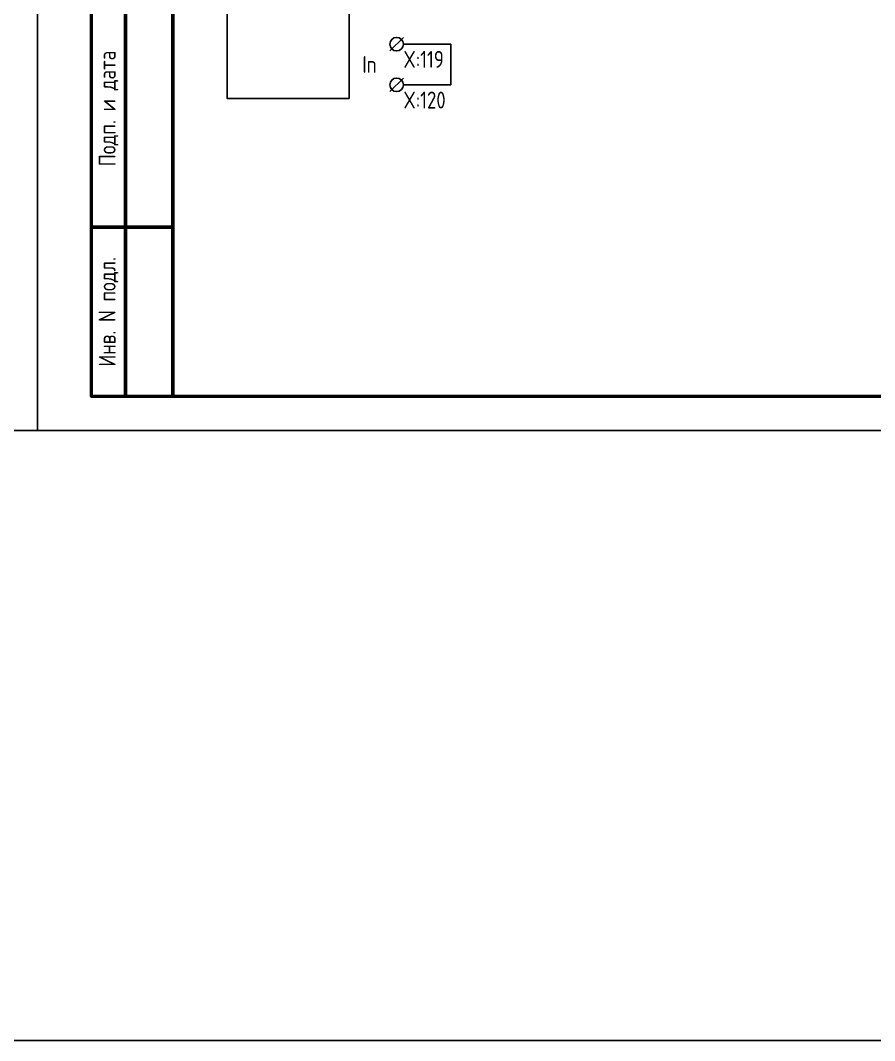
# Model space of a CAD drawing. Header units: millimetres. Extents: x -1612 to 9998, y -90 to 1220.
# Drawn here: x 417.5 to 543.5, y -90 to 60.5 of the extents above; entities that cross this region are included whole.
import ezdxf

# ---------------------------------------------------------------- set-up
doc = ezdxf.new("R2010")
doc.units = ezdxf.units.MM
doc.styles.add('Gost_type_A', font='GOST_0.TTF')

# ---------------------------------------------------------------- blocks, each defined once
blk = doc.blocks.new('Формат_А3')
blk.add_lwpolyline([(-420, 297), (0, 297), (0, 0), (-420, 0)], close=True)
at = {"lineweight": 50}
blk.add_lwpolyline([(-400, 292), (-5, 292), (-5, 5), (-400, 5)], close=True, dxfattribs=at)
blk = doc.blocks.new('Штамп левый нижний')
at = {"lineweight": 50}
for points in [[(-12, 145), (-7, 145), (-7, 110), (-12, 110)], [(-7, 145), (0, 145), (0, 110), (-7, 110)], [(-12, 110), (-7, 110), (-7, 85), (-12, 85)], [(-7, 110), (0, 110), (0, 85), (-7, 85)], [(-12, 85), (-7, 85), (-7, 60), (-12, 60)], [(-7, 85), (0, 85), (0, 60), (-7, 60)], [(-12, 60), (-7, 60), (-7, 25), (-12, 25)], [(-7, 60), (0, 60), (0, 25), (-7, 25)], [(-12, 25), (-7, 25), (-7, 0), (-12, 0)], [(-7, 25), (0, 25), (0, 0), (-7, 0)]]:
    blk.add_lwpolyline(points, close=True, dxfattribs=at)
at = {"char_height": 2.5, "attachment_point": 5, "rotation": 90, "style": 'Gost_type_A'}
for s, insert, width in [('Подп. и дата', (-9.5, 127.5), 35), ('Инв. № дубл.', (-9.5, 97.5), 25), ('Взам. инв. №', (-9.5, 72.5), 25), ('Подп. и дата', (-9.5, 42.5), 35), ('Инв. N подл.', (-9.5, 12.5), 25)]:
    blk.add_mtext(s, dxfattribs=dict(at, insert=insert, width=width))

msp = doc.modelspace()

# ---------------------------------------------------------------- linework, layer by layer
for p, q in [((474, 58), (472, 56)), ((474, 57), (481, 57)), ((481, 57), (481, 51)), ((474, 52), (472, 50)), ((481, 51), (474, 51))]:
    msp.add_line(p, q)
for points in [[(-1612, 1220), (9998.36, 1220), (9998.36, -90), (-1612, -90)], [(466, 49), (448, 49), (448, 105), (466, 105)]]:
    msp.add_lwpolyline(points, close=True)
for centre in [(473, 57), (473, 51)]:
    msp.add_circle(centre, 1)

# ---------------------------------------------------------------- block references
for name, p in [('Формат_А3', (420, 0)), ('Формат_А3', (840, 0)), ('Штамп левый нижний', (440, 5))]:
    msp.add_blockref(name, p)

# ---------------------------------------------------------------- texts
at = {"char_height": 2.5, "line_spacing_factor": 0.9, "style": 'Gost_type_A'}
for s, insert, width, attachment_point in [('X:119', (474, 56), 10, 1), ('In', (469, 54), 6, 5), ('X:120', (474, 50), 10, 1)]:
    msp.add_mtext(s, dxfattribs=dict(at, insert=insert, width=width, attachment_point=attachment_point))

doc.saveas('drawing.dxf')
